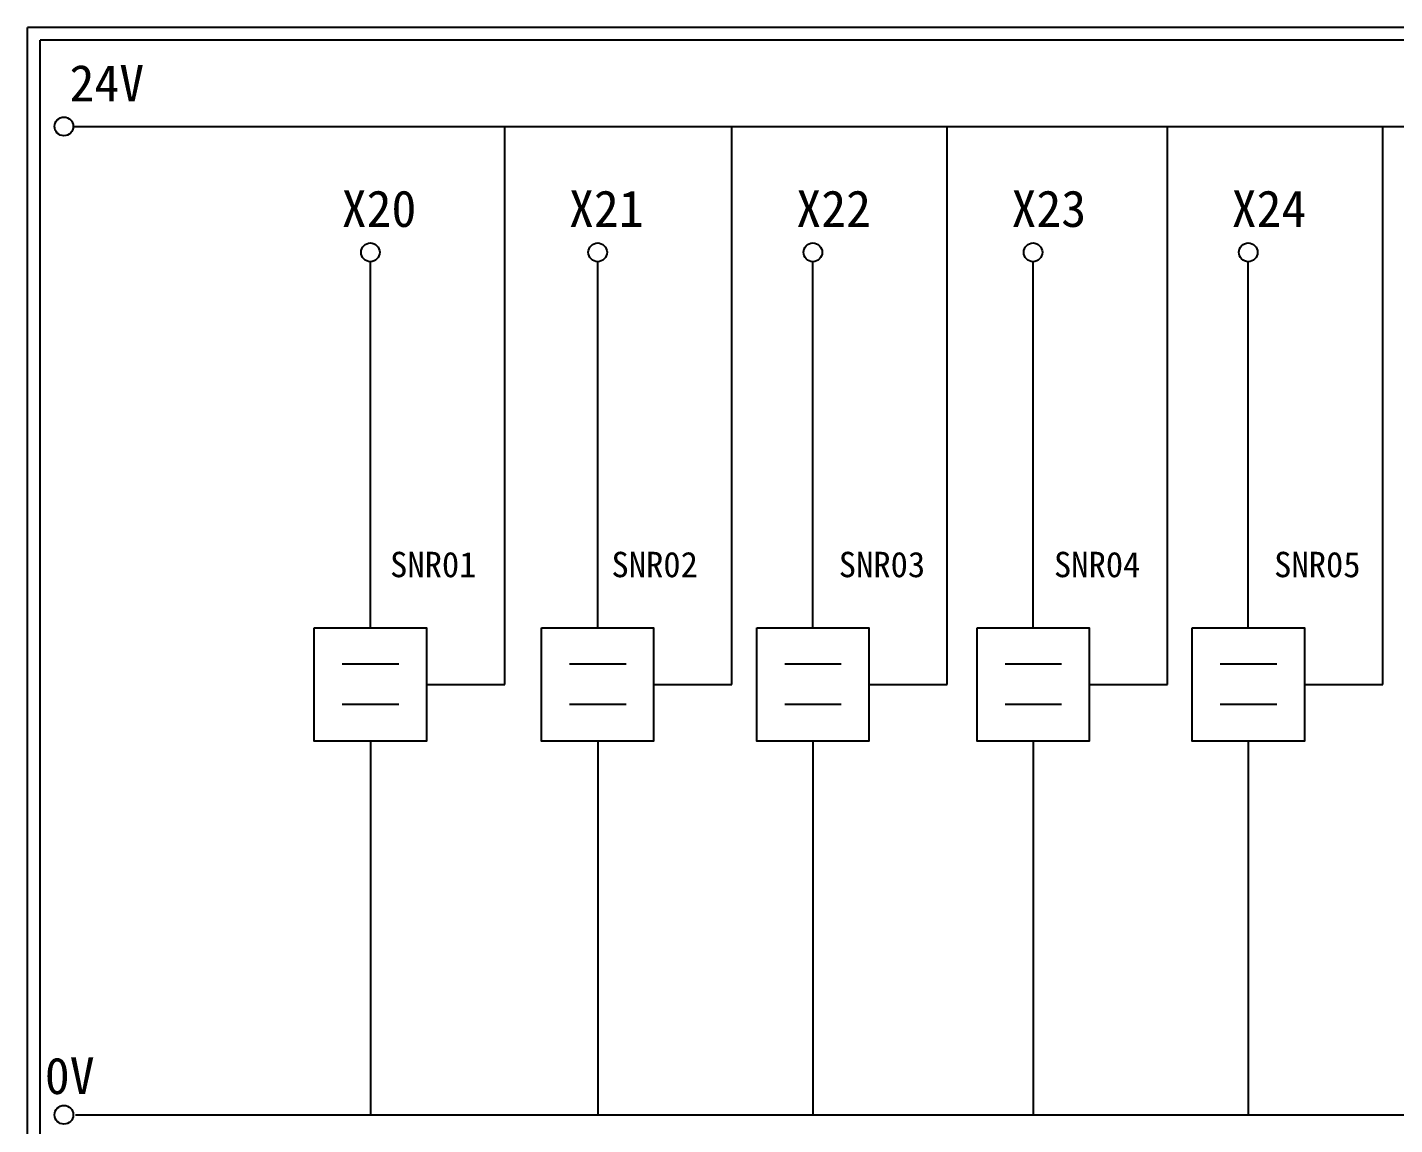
# Model space of a CAD drawing. Extents: x 325 to 612, y 3 to 207.
# Drawn here: x 325.3 to 459.9, y 99 to 207 of the extents above; entities that cross this region are included whole.
import ezdxf

# ---------------------------------------------------------------- set-up
doc = ezdxf.new("R2010")
doc.units = 0
doc.layers.get('0').update_dxf_attribs({"linetype": 'CONTINUOUS'})
doc.layers.add('圖框層', color=7, linetype='CONTINUOUS')
doc.layers.add('標尺寸層', color=3, linetype='CONTINUOUS')
doc.styles.add('STSL', font='KAIU.TTF')

msp = doc.modelspace()

# ---------------------------------------------------------------- linework, layer by layer
for p, q in [((372.3, 142.31), (372.3, 197.22)), ((394.67, 142.31), (394.67, 197.22)), ((415.85, 142.31), (415.85, 197.22)), ((437.53, 142.31), (437.53, 197.22)), ((458.71, 142.31), (458.71, 197.22)), ((359.08, 147.89), (359.08, 183.91)), ((381.45, 147.89), (381.45, 183.91)), ((402.63, 147.89), (402.63, 183.91)), ((424.3, 147.89), (424.3, 183.91)), ((445.48, 147.89), (445.48, 183.91)), ((364.59, 142.31), (372.3, 142.31)), ((386.96, 142.31), (394.67, 142.31)), ((408.14, 142.31), (415.85, 142.31)), ((429.82, 142.31), (437.53, 142.31)), ((451, 142.31), (458.71, 142.31)), ((359.08, 136.73), (359.08, 99.96)), ((381.45, 136.73), (381.45, 99.96)), ((402.63, 136.73), (402.63, 99.96)), ((424.3, 136.73), (424.3, 99.96)), ((445.48, 136.73), (445.48, 99.96))]:
    msp.add_line(p, q)
for points in [[(353.56, 147.89), (364.59, 147.89), (364.59, 136.73), (353.56, 136.73)], [(375.93, 147.89), (386.96, 147.89), (386.96, 136.73), (375.93, 136.73)], [(397.11, 147.89), (408.14, 147.89), (408.14, 136.73), (397.11, 136.73)], [(418.79, 147.89), (429.82, 147.89), (429.82, 136.73), (418.79, 136.73)], [(439.97, 147.89), (451, 147.89), (451, 136.73), (439.97, 136.73)]]:
    msp.add_lwpolyline(points, close=True)
at = {"layer": '圖框層', "color": 7}
for p, q in [((612.32, 206.97), (325.32, 206.97)), ((325.32, 3), (325.32, 206.97)), ((611.07, 205.72), (326.57, 205.72)), ((326.57, 4.25), (326.57, 205.72))]:
    msp.add_line(p, q, dxfattribs=at)
at = {"layer": '標尺寸層', "color": 7}
for p, q in [((329.84, 197.22), (607.44, 197.22)), ((356.31, 144.34), (361.88, 144.34)), ((378.69, 144.34), (384.25, 144.34)), ((399.87, 144.34), (405.43, 144.34)), ((421.54, 144.34), (427.11, 144.34)), ((442.72, 144.34), (448.29, 144.34)), ((356.31, 140.37), (361.88, 140.37)), ((378.69, 140.37), (384.25, 140.37)), ((399.87, 140.37), (405.43, 140.37)), ((421.54, 140.37), (427.11, 140.37)), ((442.72, 140.37), (448.29, 140.37)), ((330.05, 99.96), (607.92, 99.96))]:
    msp.add_line(p, q, dxfattribs=at)
for centre in [(328.92, 197.22), (359.08, 184.83), (381.45, 184.83), (402.63, 184.83), (424.3, 184.83), (445.48, 184.83), (328.92, 99.96)]:
    msp.add_circle(centre, 0.92, dxfattribs=at)

# ---------------------------------------------------------------- texts
at = {"layer": '圖框層', "color": 4, "style": 'STSL'}
for s, height, p in [('24V', 3.6, (329.47, 199.68)), ('X20', 3.6, (356.26, 187.33)), ('X21', 3.6, (378.63, 187.33)), ('X22', 3.6, (401, 187.33)), ('X23', 3.6, (422.18, 187.33)), ('X24', 3.6, (443.85, 187.33)), ('SNR01', 2.5, (361.02, 152.86)), ('SNR02', 2.5, (382.81, 152.86)), ('SNR03', 2.5, (405.18, 152.86)), ('SNR04', 2.5, (426.36, 152.86)), ('SNR05', 2.5, (448.03, 152.86)), ('0V', 3.6, (327.04, 102))]:
    msp.add_text(s, height=height, dxfattribs=at).set_placement(p)

doc.saveas('drawing.dxf')
